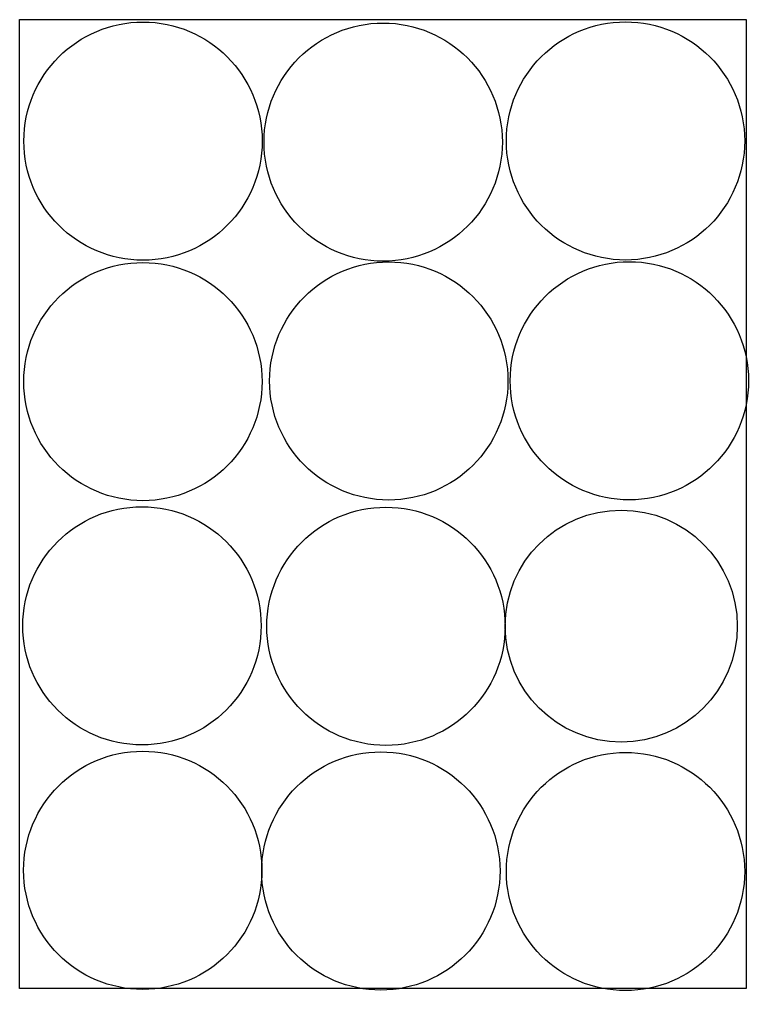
# Model space of a CAD drawing. Header units: inches. Extents: x 19.1 to 31.3, y 8.7 to 25.
import ezdxf

# ---------------------------------------------------------------- set-up
doc = ezdxf.new("R2010")
doc.units = ezdxf.units.IN
doc.header["$MEASUREMENT"] = 0
doc.layers.add('Layer1', color=3, linetype='Continuous')
picture_1 = doc.add_image_def('image1.png', size_in_pixel=(1499, 2000))

msp = doc.modelspace()

# ---------------------------------------------------------------- linework, layer by layer
at = {"layer": 'Layer1'}
msp.add_line((31.304, 24.974), (31.304, 8.699), dxfattribs=at)
for centre, radius in [((21.181, 22.93), 2), ((25.211, 22.913), 2), ((29.278, 22.933), 2), ((21.178, 18.891), 2), ((25.305, 18.902), 2), ((29.343, 18.905), 2), ((21.162, 14.789), 2), ((25.258, 14.781), 2), ((29.206, 14.785), 1.948), ((21.176, 10.683), 2), ((25.172, 10.672), 2), ((29.278, 10.663), 2)]:
    msp.add_circle(centre, radius, dxfattribs=at)

# ---------------------------------------------------------------- pictures from other files: only their frames are drawn
image = msp.add_image(picture_1, insert=(19.106, 8.699), size_in_units=(12.198, 16.275))
image.dxf.flags = 15

doc.saveas('drawing.dxf')
